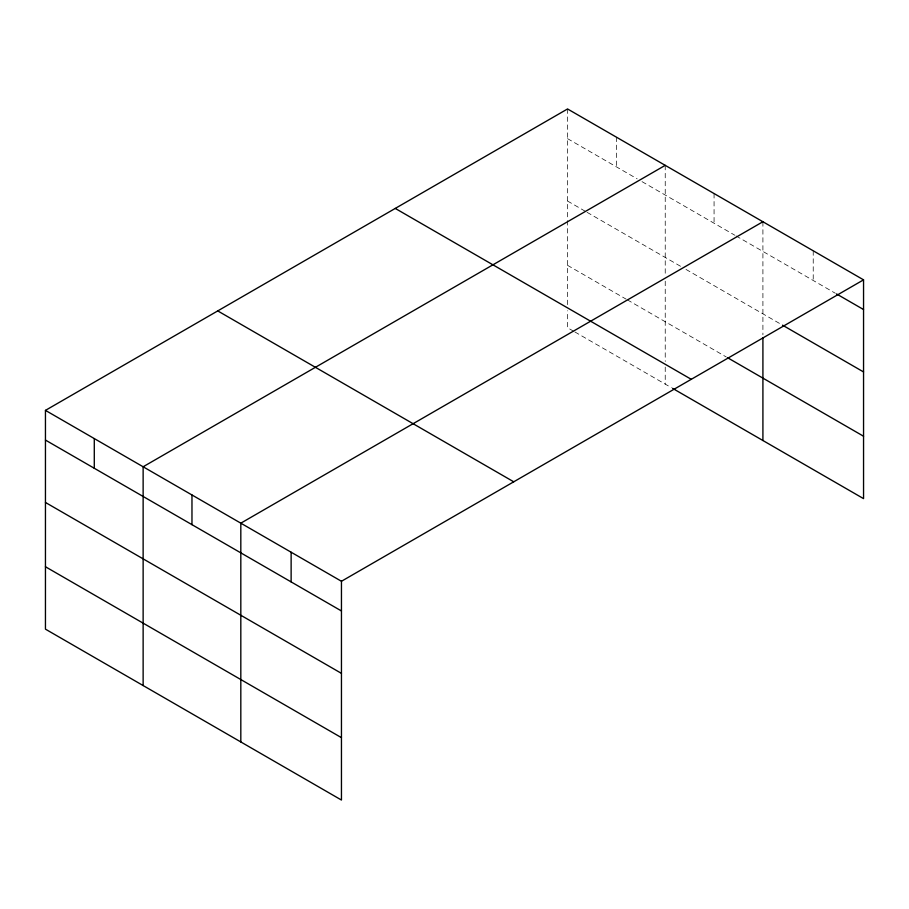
<?xml version="1.0" encoding="UTF-8"?>
<svg xmlns="http://www.w3.org/2000/svg" width="909" height="909" viewBox="0 0 909 909"><rect width="100%" height="100%" fill="white"/><g stroke="black" fill="none" stroke-linecap="round" stroke-linejoin="round"><path stroke-width="0.68" stroke-dasharray="4.54 3.41" d="M567.546 138.645L637.141 178.823M642.027 181.641L734.824 235.215M736.051 235.92L835.326 293.243M567.546 201.037L585.862 211.615M587.078 212.32L681.102 266.598M685.988 269.416L781.32 324.456M567.546 265.326L626.153 299.163M627.38 299.868L726.28 356.976M573.647 331.251L567.546 327.729L567.546 310.708M574.874 331.955L671.331 387.643M813.225 250.793L813.225 280.483M762.912 221.739L762.912 334.796M714.065 193.549L714.065 223.239M665.229 165.347L665.229 275.597M665.229 281.188L665.229 361.43M665.229 367.1L665.229 384.121M616.382 137.145L616.382 166.836M567.546 108.955L567.546 219.205M567.546 220.603L567.546 305.038"/><path stroke-width="1.36" d="M45.45 410.379L341.454 581.271L341.454 800.045L45.45 629.153L45.45 410.379L567.546 108.955L863.55 279.847L863.55 498.621L672.558 388.348M665.229 165.347L143.133 466.772L143.133 685.545M762.912 221.739L240.817 523.175L240.817 741.949M341.454 581.271L863.55 279.847M836.553 293.948L863.55 309.537M782.547 325.172L863.55 371.94M727.495 357.68L863.55 436.229M395.256 208.422L691.26 379.314M217.74 310.912L513.744 481.804M45.45 440.07L341.454 610.962M45.45 502.461L341.454 673.364M45.45 566.75L341.454 737.654M762.912 337.591L762.912 440.513M291.13 552.217L291.13 581.908M191.969 494.973L191.969 524.663M94.286 438.581L94.286 468.271"/></g></svg>
